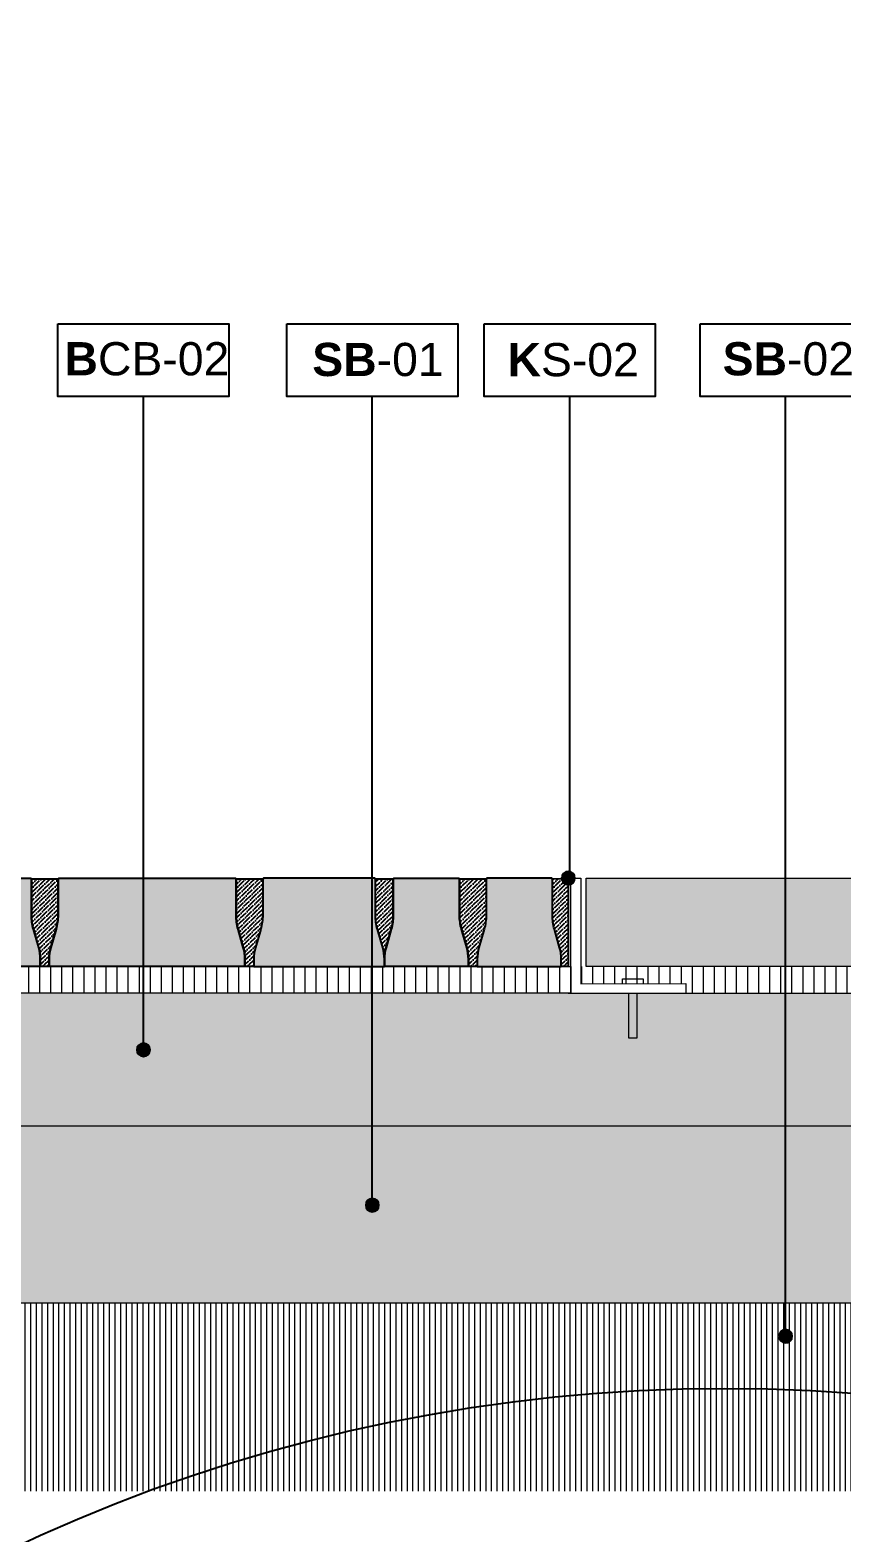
# Model space of a CAD drawing. Header units: metres. Extents: x -325 to 301, y -147 to 149.
# Drawn here: x 63.635 to 64.552, y 59.862 to 61.561 of the extents above; entities that cross this region are included whole.
import ezdxf

# ---------------------------------------------------------------- set-up
doc = ezdxf.new("R2010")
doc.units = ezdxf.units.M
doc.layers.add('-aux', color=50, linetype='Continuous', plot=False)
doc.layers.add('-AUX-TWQ', color=1, linetype='Continuous', plot=False)
for name, color, linetype, true_color in [('0-TX-1_25', 7, 'Continuous', 0x3f4f7f), ('3-TR-paviment fort', 7, 'Continuous', 0xd1d1d1), ('EIT_3 TR sorra', 7, 'Continuous', 0xd8ceb0)]:
    doc.layers.add(name, color=color, linetype=linetype, true_color=true_color)
for name, color, linetype, lineweight, true_color in [('03-TR-Paviment_05_Open Joint Precast Pavements', 7, 'Continuous', 5, 0xb3b3b3), ('3-TR sorra granitica', 7, 'Continuous', 0, 0xf2dac9), ('3-TR tot_u', 7, 'Continuous', 5, 0x787878)]:
    doc.layers.add(name, color=color, linetype=linetype, lineweight=lineweight, true_color=true_color)
for name, color, linetype, lineweight in [('1-CM', 7, 'Continuous', 0), ('2-metall', 5, 'Continuous', 0), ('3-TR Seleccionat', 44, 'Continuous', 0), ('3-TR Tot-u', 37, 'Continuous', 0)]:
    doc.layers.add(name, color=color, linetype=linetype, lineweight=lineweight)
for name, color, linetype in [('1-L- kodolé', 7, 'Continuous'), ('A-KEYPLAN_HATCH', 7, 'Continuous'), ('A_TEXT_2', 7, 'Continuous')]:
    doc.layers.add(name, color=color, linetype=linetype)
doc.styles.get("Standard").update_dxf_attribs({"font": 'arial.ttf'})
pattern_1 = [(0, (-68.51621671848689, -60.47184151619967), (0, 6.985), [5.08, -1.905]), (90, (-68.51621671848689, -60.47184151619967), (-6.985, 4.277078946022131e-16), [5.08, -1.905])]

# ---------------------------------------------------------------- blocks, each defined once
blk = doc.blocks.new('hatch keyplan 2')
at = {"layer": 'A-KEYPLAN_HATCH'}
blk.add_lwpolyline([(0, 0.005476596624248486), (0.012874798693294, 0.005476596623793739), (0.012874798693294, -2.273736754432321e-13), (0, 0)], close=True, dxfattribs=at)
blk = doc.blocks.new('hatch keyplan')
at = {"layer": 'A-KEYPLAN_HATCH'}
blk.add_blockref('hatch keyplan 2', (1.430579833341536, 0.8521467901477053), dxfattribs=at)
blk = doc.blocks.new('B-CB02')
at = {"layer": 'A-KEYPLAN_HATCH'}
blk.add_blockref('hatch keyplan', (-1.430579833341536, -0.8521467901477053), dxfattribs=at)
at = {"layer": 'A_TEXT_2', "insert": (-0.0007977308478888112, 0.004087061300781514), "char_height": 0.0025, "attachment_point": 1}
blk.add_mtext_dynamic_manual_height_columns('\\pi0.00129;{\\fArial|b1|i0|c0|p34;B}CB-02', width=0.01456192034901793, gutter_width=0.015, heights=[0], dxfattribs=at)
blk = doc.blocks.new('SB-02')
at = {"layer": 'A-KEYPLAN_HATCH'}
blk.add_blockref('hatch keyplan', (-1.430579833341138, -0.8521467901475916), dxfattribs=at)
at = {"layer": 'A_TEXT_2', "insert": (-0.0007977306930945227, 0.004083503112326525), "char_height": 0.0025, "attachment_point": 1}
blk.add_mtext_dynamic_manual_height_columns('\\pi0.00249;{\\fArial|b1|i0|c0|p34;SB}-02', width=0.01456192034901793, gutter_width=0.015, heights=[0], dxfattribs=at)
blk = doc.blocks.new('SB-01')
at = {"layer": 'A-KEYPLAN_HATCH'}
blk.add_blockref('hatch keyplan', (-1.430579833341536, -0.8521467901477053), dxfattribs=at)
at = {"layer": 'A_TEXT_2', "insert": (-0.0007977307988561444, 0.004032374434375541), "char_height": 0.0025, "attachment_point": 1}
blk.add_mtext_dynamic_manual_height_columns('\\pi0.00271;{\\fArial|b1|i0|c0|p34;SB}-01', width=0.01456192034901793, gutter_width=0.015, heights=[0], dxfattribs=at)
blk = doc.blocks.new('K06')
at = {"layer": 'A-KEYPLAN_HATCH'}
blk.add_blockref('hatch keyplan', (-1.430579833341536, -0.8521467901477054), dxfattribs=at)
at = {"layer": 'A_TEXT_2', "insert": (-0.0007977308945956718, 0.004020148496218123), "char_height": 0.0025, "attachment_point": 1}
blk.add_mtext_dynamic_manual_height_columns('\\pi0.00255;{\\fArial|b1|i0|c0|p34;K}S-02', width=0.01456192034901793, gutter_width=0.015, heights=[0], dxfattribs=at)
blk = doc.blocks.new('POINT')
at = {"layer": '0-TX-1_25'}
h = blk.add_hatch(dxfattribs=at)
h.set_pattern_fill('ANGLE', color=256)
h.set_pattern_definition([(0, (-83.74681484067048, -12.72584030761209), (0, 6.985), [5.08, -1.905]), (90, (-83.74681484067048, -12.72584030761209), (-6.985, 4.277078946022131e-16), [5.08, -1.905])])
edge = h.paths.add_edge_path()
edge.add_arc((0, 0), 0.0075, 0, 360)
h = blk.add_hatch(color=256, dxfattribs=at)
h.dxf.hatch_style = 1
edge = h.paths.add_edge_path()
edge.add_arc((0, 0), 0.0075, 0, 360)
blk.add_circle((0, 0), 0.0075, dxfattribs=at)
blk = doc.blocks.new('Metal Plate 120x120')
at = {"layer": '1-CM', "true_color": 0xffffff}
h = blk.add_hatch(dxfattribs=at)
h.set_pattern_fill('ANGLE')
h.set_pattern_definition(pattern_1)
h.paths.add_polyline_path([(0.05838021381715919, 0.0169593355744837), (0.05838021381715919, 0.01145293013823129), (0.08149912349314548, 0.01146462965919143), (0.08149634285045693, 0.0169593355744837)])
h = blk.add_hatch(dxfattribs=at)
h.set_pattern_fill('ANGLE')
h.set_pattern_definition(pattern_1)
h.paths.add_polyline_path([(0.07491226110965954, 0.0004286837822533585), (0.06491226266091132, 0.0004286834718101318), (0.06491226266091132, -0.0495409808813605), (0.07491226266091644, -0.0495409808813605)])
at = {"layer": '2-metall'}
h = blk.add_hatch(dxfattribs=at)
h.set_pattern_fill('ANGLE', color=256)
h.set_pattern_definition(pattern_1)
h.paths.add_polyline_path([(0.01099999902609738, 0.1299708245628963, 0.02118102056198311), (-9.284093493988621e-10, 0.1304370160848052), (0, 0.0004289535038140002), (0.1298245253218226, 0.0004890847334593218), (0.1298245247422329, 0.007334683842564971, 0.0080081134938878), (0.1295367632970539, 0.01148893951556573), (0.01100000133737922, 0.01142895297854807)])
at = {"layer": '1-CM'}
for points in [[(0.05838021381715919, 0.01145293013823334), (0.05838021381715919, 0.0169593355744837), (0.08149634285045693, 0.0169593355744837), (0.08149912349314548, 0.01146462965919426)], [(0.06491226266091132, 0.000459019118636661), (0.06491226266091132, -0.0495409808813605), (0.07491226266091644, -0.0495409808813605), (0.07491226110965954, 0.0004286837822533585)]]:
    blk.add_lwpolyline(points, dxfattribs=at)
at = {"layer": '2-metall'}
blk.add_lwpolyline([(0.01099999900907278, 0.1308440416347452), (0.01100000133737922, 0.01142895297854807), (0.1298245243905001, 0.01148908513951596), (0.1298245253218226, 0.0004890847334593218), (0, 0.0004289535038140002), (-9.313225746154785e-10, 0.1308440416347452)], close=True, dxfattribs=at)

msp = doc.modelspace()

# ---------------------------------------------------------------- hatches: boundary and pattern name
at = {"layer": '03-TR-Paviment_05_Open Joint Precast Pavements'}
h = msp.add_hatch(color=256, dxfattribs=at)
h.dxf.hatch_style = 1
edge = h.paths.add_edge_path()
edge.add_line((63.55149528033185, 60.50227025017213), (63.55149527893487, 60.51046602852713))
edge.add_arc((63.59991284220985, 60.51046602749673), 0.04841756327498815, 164.000979654268, 179.9999987806572, ccw=False)
edge.add_line((63.55337066504258, 60.5238109208278), (63.55931730589914, 60.54455065593194))
edge.add_arc((63.50438613367368, 60.56030089676432), 0.05714458651824171, 344.0009824426729, 360.0000015689542)
edge.add_line((63.56153072019193, 60.56030089832913), (63.56153072065759, 60.60142617259245))
edge.add_line((63.56153072065759, 60.60142617259245), (63.56232792579654, 60.60142617352378))
edge.add_line((63.56232792579654, 60.60142617352378), (63.56232792486522, 60.60227024933394))
edge.add_line((63.56232792486522, 60.60227024933394), (63.6356257197735, 60.6022702497996))
edge.add_line((63.6356257197735, 60.6022702497996), (63.6356257197735, 60.60142617166113))
edge.add_line((63.6356257197735, 60.60142617166113), (63.63642292584377, 60.60142617631774))
edge.add_line((63.63642292584377, 60.60142617631774), (63.63642292491245, 60.56030089879479))
edge.add_arc((63.69356751308747, 60.56030089699715), 0.05714458817501369, 179.9999981975992, 195.9990173238823)
edge.add_line((63.63863633920523, 60.54455065593194), (63.64458297913048, 60.52381091663685))
edge.add_arc((63.59804081332782, 60.51046602659238), 0.04841755144470793, 1.187433497307211e-06, 15.999020313821802, ccw=False)
edge.add_line((63.64645836477253, 60.51046602759581), (63.64645836384121, 60.50227024924081))
edge.add_line((63.64645836384121, 60.50227024924081), (63.55149528033185, 60.50227025017213))
h = msp.add_hatch(color=256, dxfattribs=at)
h.dxf.hatch_style = 1
edge = h.paths.add_edge_path()
edge.add_line((63.65645836548033, 60.50227024924081), (63.65645836454901, 60.51046602806147))
edge.add_arc((63.70487592262083, 60.51046602798936), 0.04841755807181869, 164.000980788274, 179.9999999146638, ccw=False)
edge.add_line((63.65833375019106, 60.52381091896515), (63.66428039058196, 60.5445506540693))
edge.add_arc((63.60934921219506, 60.56030089914655), 0.05714459361101479, 344.0009800541321, 359.9999991804148)
edge.add_line((63.66649380580607, 60.56030089832913), (63.66649380580607, 60.60142617259245))
edge.add_line((63.66649380580607, 60.60142617259245), (63.66729101094502, 60.60142617259245))
edge.add_line((63.66729101094502, 60.60142617259245), (63.66729101094502, 60.60227024840262))
edge.add_line((63.66729101094502, 60.60227024840262), (63.86686246025461, 60.60227024933394))
edge.add_line((63.86686246025461, 60.60227024933394), (63.86686246025461, 60.60142617212679))
edge.add_line((63.86686246025461, 60.60142617212679), (63.86765966585922, 60.60142617585208))
edge.add_line((63.86765966585922, 60.60142617585208), (63.86765966539356, 60.56030089926045))
edge.add_arc((63.9248042566493, 60.56030089534037), 0.05714459125574236, 179.999996069543, 195.9990151958259)
edge.add_line((63.86987307922068, 60.54455065546628), (63.87581971914592, 60.52381091617119))
edge.add_arc((63.82927755168649, 60.51046602589388), 0.0484175531014875, 9.119091828324599e-07, 15.999020038297317, ccw=False)
edge.add_line((63.87769510478797, 60.51046602666449), (63.87769510478797, 60.50227024830949))
edge.add_line((63.87769510478797, 60.50227024830949), (63.65645836548033, 60.50227024924081))
h = msp.add_hatch(color=256, dxfattribs=at)
h.dxf.hatch_style = 1
edge = h.paths.add_edge_path()
edge.add_line((64.03525714644316, 60.50227024644684), (64.03525714644316, 60.5104660252675))
edge.add_arc((63.98683959310884, 60.51046602284012), 0.04841755333431769, 2.87248897191714e-06, 15.99902199887704)
edge.add_line((64.03338176033544, 60.5238109147742), (64.02743512087586, 60.54455065080967))
edge.add_arc((64.08236629996127, 60.56030089091659), 0.05714459291252252, 179.9999958360964, 195.9990149623792, ccw=False)
edge.add_line((64.02522170704874, 60.5603008950695), (64.02522170798007, 60.60142616886716))
edge.add_line((64.02522170798007, 60.60142616886716), (64.02442450051281, 60.60142616933283))
edge.add_line((64.02442450051281, 60.60142616933283), (64.02442450097847, 60.60227024653997))
edge.add_line((64.02442450097847, 60.60227024653997), (63.89859862926501, 60.60227024840262))
edge.add_line((63.89859862926501, 60.60227024840262), (63.89859863066199, 60.60142616933283))
edge.add_line((63.89859863066199, 60.60142616933283), (63.89780142459172, 60.60142617398944))
edge.add_line((63.89780142459172, 60.60142617398944), (63.89780142459172, 60.56030089739781))
edge.add_arc((63.84065683571821, 60.5603009005705), 0.05714458887350569, 344.00097769263544, 359.9999968189188, ccw=False)
edge.add_line((63.89558800890195, 60.54455065453496), (63.88964136990803, 60.52381091617119))
edge.add_arc((63.93618354021537, 60.51046602211466), 0.0484175568807084, 164.0009765915925, 179.9999957179801)
edge.add_line((63.88776598333466, 60.51046602573317), (63.88776598380032, 60.5022702469125))
edge.add_line((63.88776598380032, 60.5022702469125), (64.03525714644316, 60.50227024644684))
h = msp.add_hatch(color=256, dxfattribs=at)
h.dxf.hatch_style = 1
edge = h.paths.add_edge_path()
edge.add_line((64.03525714644316, 60.50227024504986), (64.03525714644316, 60.5104660252675))
edge.add_arc((64.08367470617176, 60.51046602542822), 0.0484175597286054, 164.0009810638008, 180.0000001901881, ccw=False)
edge.add_line((64.03713253208521, 60.52381091663685), (64.04307917154479, 60.54455065080967))
edge.add_arc((63.98814799458183, 60.56030089399732), 0.05714459172140441, 344.0009814818482, 360.0000006081311)
edge.add_line((64.04529258630323, 60.56030089460384), (64.04529258723456, 60.60142616933283))
edge.add_line((64.04529258723456, 60.60142616933283), (64.04608979190785, 60.60142616933283))
edge.add_line((64.04608979190785, 60.60142616933283), (64.04608979237351, 60.60227024514299))
edge.add_line((64.04608979237351, 60.60227024514299), (64.11938758635047, 60.60227024607431))
edge.add_line((64.11938758635047, 60.60227024607431), (64.11938758635047, 60.60142616886716))
edge.add_line((64.11938758635047, 60.60142616886716), (64.12018479148942, 60.60142617166113))
edge.add_line((64.12018479148942, 60.60142617166113), (64.12018479195508, 60.56030089460384))
edge.add_arc((64.17732937704938, 60.56030089492864), 0.05714458509429221, 180.0000003256555, 195.9990194519371)
edge.add_line((64.12239820671353, 60.54455065267231), (64.12834484663877, 60.52381091337722))
edge.add_arc((64.08180267752256, 60.51046602286709), 0.04841755475826025, 6.3638481151429e-07, 15.999019762774992, ccw=False)
edge.add_line((64.13022023228082, 60.51046602340486), (64.1302202313495, 60.50227024504986))
edge.add_line((64.1302202313495, 60.50227024504986), (64.03525714644316, 60.50227024504986))
h = msp.add_hatch(color=256, dxfattribs=at)
h.dxf.hatch_style = 1
edge = h.paths.add_edge_path()
edge.add_line((64.23518331649798, 60.50227024504986), (64.23518331696364, 60.51046602666449))
edge.add_arc((64.18676576078143, 60.51046602801632), 0.04841755618221556, 359.9999984002807, 375.9990175266685)
edge.add_line((64.23330793178725, 60.52381091710251), (64.22736129093069, 60.54455065174099))
edge.add_arc((64.28229246600404, 60.56030089635259), 0.05714459029745565, 180.0000012864785, 195.9990204127616, ccw=False)
edge.add_line((64.22514787570658, 60.5603008950695), (64.22514787570658, 60.60142616933283))
edge.add_line((64.22514787570658, 60.60142616933283), (64.22435066963631, 60.60142617026415))
edge.add_line((64.22435066963631, 60.60142617026415), (64.22435067056763, 60.60227024700563))
edge.add_line((64.22435067056763, 60.60227024700563), (64.15105287519368, 60.60227024607431))
edge.add_line((64.15105287519368, 60.60227024607431), (64.15105287705633, 60.60142616793584))
edge.add_line((64.15105287705633, 60.60142616793584), (64.15025567145172, 60.60142617166113))
edge.add_line((64.15025567145172, 60.60142617166113), (64.15025567191738, 60.56030089460384))
edge.add_arc((64.0931110832767, 60.56030089611976), 0.05714458864068208, 344.0009793537936, 359.99999848007474, ccw=False)
edge.add_line((64.14804225669327, 60.54455065174099), (64.14209561630237, 60.52381091384288))
edge.add_arc((64.18863778777386, 60.51046602807025), 0.04841755571655446, 164.000986394491, 180.0000055208787)
edge.add_line((64.1402202320573, 60.51046602340486), (64.1402202320573, 60.50227024504986))
edge.add_line((64.1402202320573, 60.50227024504986), (64.23518331649798, 60.50227024504986))
at = {"layer": '3-TR Seleccionat'}
h = msp.add_hatch(dxfattribs=at)
h.set_pattern_fill('ANSI31', color=256, scale=0.002, angle=225, style=0)
h.set_pattern_definition([(270, (441140.6111021997, -650776.4941632827), (-0.00635, -1.734723475976807e-18), [])])
h.paths.add_polyline_path([(62.97775350951675, 60.12227042686265), (62.97775351137706, 59.90941711434738), (65.81314759709026, 59.90941711388172), (65.81314759718336, 60.12089607642373), (64.22171173494363, 60.12227046897776)])
at = {"layer": '3-TR sorra granitica'}
h = msp.add_hatch(dxfattribs=at)
h.set_pattern_fill('LINE', color=256, scale=0.09999999999999998, angle=54.35352778411538, style=0)
h.set_pattern_definition([(90.00000002286349, (86.83336470652081, 268.6579188164889), (-0.0125, -4.988090669677536e-12), [])])
h.paths.add_polyline_path([(64.24614617847462, 60.47227046970348), (64.24614617846538, 60.49127024721632), (64.24614617837423, 60.50207616975111), (62.97775351044807, 60.50227046577331), (62.97775351091373, 60.47227046458121)])
h.paths.add_polyline_path([(64.37597070395121, 60.47227047523425), (65.81314759760248, 60.47227042453434), (65.81314759667116, 60.50227042479511), (64.3161461796894, 60.50227024769919), (64.2461461782112, 60.50227024707456), (64.24614617872346, 60.47227019821513), (64.25714617999684, 60.48285515783758), (64.37597070304996, 60.48291528999854)])
at = {"layer": '3-TR Tot-u'}
h = msp.add_hatch(dxfattribs=at)
h.set_pattern_fill('EARTH', color=256, scale=0.005, angle=-80.8247561036608, style=0)
h.set_pattern_definition([(279.1752438963392, (-123.8014525341938, 19.83635813059375), (0.03640645211205976, -0.02628108149624554), [0.03175, -0.03175]), (279.1752438963392, (-123.7896986216422, 19.83825663758422), (0.03640645211205976, -0.02628108149624554), [0.03175, -0.03175]), (279.1752438963392, (-123.7779447090906, 19.84015514457468), (0.03640645211205976, -0.02628108149624554), [0.03175, -0.03175]), (9.175243896339197, (-123.7733939025766, 19.83687000938765), (0.02628108149624554, 0.03640645211205976), [0.03175, -0.03175]), (9.175243896339197, (-123.7714953955862, 19.82511609683609), (0.02628108149624554, 0.03640645211205976), [0.03175, -0.03175]), (9.175243896339197, (-123.7695968885957, 19.81336218428454), (0.02628108149624554, 0.03640645211205976), [0.03175, -0.03175])])
h.paths.add_polyline_path([(62.97775351628789, 60.12227042686265), (65.81314759713682, 60.12227046897776), (65.81314759713682, 60.32227052285698), (64.24314761896532, 60.32227046970349), (62.97775350951675, 60.32227042686265)])
at = {"layer": '3-TR tot_u'}
h = msp.add_hatch(dxfattribs=at)
h.set_pattern_fill('AR-CONC', color=256, scale=0.0002, angle=90.26641431039367)
h.set_pattern_definition([(140.2664143103937, (269983.5664988687, -738410.9302171635), (0.003018358551071247, 0.03645136258436954), [0.00381, -0.04191]), (85.26641431039367, (269983.5664988687, -738410.9302171635), (-0.03817818106754276, -0.007226282933233686), [0.003048, -0.033528116834]), (190.7178590103937, (269983.566750398, -738410.9271795597), (-0.03515982095845395, 0.02922507956224307), [0.00323800176, -0.03561804892000001]), (136.4506143103937, (269983.5563389786, -738410.9302644054), (0.00815628255818146, 0.05425431968784703), [0.005715, -0.062865]), (186.9019719203937, (269983.5570186633, -738410.9257432161), (-0.04970546584793135, 0.04725021761608914), [0.004857004628, -0.053427121632]), (81.45056548039366, (269983.5563389786, -738410.9302644054), (-0.04970546584550613, 0.04725021761879526), [0.004571993414, -0.050291946384]), (111.2664143103937, (269983.5588553302, -738410.9251726498), (0.02031182351307306, 0.03041765279537408), [0.00381, -0.04191]), (56.2664143103937, (269983.5588553302, -738410.9251726498), (-0.03689466829018208, 0.01218898497184377), [0.003048, -0.033528]), (161.7178593103937, (269983.5605479822, -738410.9226378454), (-0.01658284496692729, 0.04260663769872181), [0.003238001759999999, -0.03561798751999998]), (127.7664143103937, (269983.5664988687, -738410.9302171635), (-0.01691369723239765, 0.0005390813352213942), [0, -0.0331216, 0, -0.034036, 0, -0.033655]), (97.76641431039367, (269983.5664988687, -738410.9302171635), (-0.02009803784807661, 0.01327062430379522), [0, -0.0194056, 0, -0.0323596, 0, -0.012827]), (57.76641431039366, (269983.5665515434, -738410.941545441), (0.001019642850235293, 0.02712315336894964), [0, -0.0127, 0, -0.039624, 0, -0.052578]), (47.76641431039366, (269983.5665751644, -738410.9466253861), (-0.005222997154178432, 0.02960187044262312), [0, -0.01651, 0, -0.0263144, 0, -0.037338])])
h.paths.add_polyline_path([(65.81314759713682, 60.47227042453434), (65.81314759713682, 60.32227046970349), (62.97775350951675, 60.32227042686265), (62.97775350951675, 60.47227046458121)])
at = {"layer": '3-TR-paviment fort'}
msp.add_hatch(color=256, dxfattribs=at).paths.add_polyline_path([(64.86314759729048, 60.50227024766919), (64.26314759717407, 60.50227024737815), (64.26314759734869, 60.60227024712204), (64.86314759723227, 60.602270246831)])
at = {"layer": 'EIT_3 TR sorra'}
h = msp.add_hatch(dxfattribs=at)
h.set_pattern_fill('ANSI36', color=256, scale=0.001075000000000009, angle=-0.5853068080104545, style=0, double=1)
h.set_pattern_definition([(44.41469319198954, (34.0949131535393, -9.705381983828751), (0.001877787426372729, 0.006618133599094154), [0.00853281250000004, -0.00170656250000001, 0, -0.00170656250000001])])
edge = h.paths.add_edge_path()
edge.add_line((63.65645836132271, 60.50226732756169), (63.64645836384123, 60.50227044411815))
edge.add_line((63.64645836384123, 60.50227044411815), (63.64646091661923, 60.51046622311804))
edge.add_arc((63.59804336980209, 60.5104813056785), 0.04841754916632017, 359.9821517799263, 375.9811709060378)
edge.add_line((63.64458968850193, 60.5238116951239), (63.63864951245049, 60.54455328648644))
edge.add_arc((63.69358558743017, 60.56028641169578), 0.05714458472178788, 179.9821473494307, 195.9811664756482, ccw=False)
edge.add_line((63.63644100548238, 60.56030421723565), (63.63645382214302, 60.60143297800897))
edge.add_line((63.63645382214302, 60.60143297800897), (63.66652469803544, 60.60142360679198))
edge.add_line((63.66652469803544, 60.60142360679198), (63.6665118804536, 60.56029484628873))
edge.add_arc((63.60936729222149, 60.56031264878867), 0.0571445910051647, 343.98313127305954, 359.982150399373, ccw=False)
edge.add_line((63.66429355892209, 60.5445452930344), (63.6583404575423, 60.52380740955555))
edge.add_arc((63.70487846293684, 60.51044802052294), 0.04841755075824079, 163.9831296616897, 179.9821487879024)
edge.add_line((63.65646091452857, 60.5104631056123), (63.65645836132271, 60.50226732756169))
edge.add_line((63.65645836132271, 60.50226732756169), (63.64645836384123, 60.50227044411815))
h = msp.add_hatch(dxfattribs=at)
h.set_pattern_fill('ANSI36', color=256, scale=0.001075000000000009, angle=-0.5853068080104545, style=0, double=1)
h.set_pattern_definition([(44.41469319198954, (34.32614989448604, -9.705381991317061), (0.001877787426372729, 0.006618133599094154), [0.00853281250000004, -0.00170656250000001, 0, -0.00170656250000001])])
edge = h.paths.add_edge_path()
edge.add_line((63.88769510226946, 60.50226732007338), (63.87769510478797, 60.50227043662984))
edge.add_line((63.87769510478797, 60.50227043662984), (63.87769765756597, 60.51046621562973))
edge.add_arc((63.82928011074884, 60.51048129819019), 0.04841754916632017, 359.9821517799263, 375.9811709060378)
edge.add_line((63.87582642944868, 60.52381168763559), (63.86988625339724, 60.54455327899813))
edge.add_arc((63.92482232837692, 60.56028640420747), 0.05714458472178788, 179.9821473494307, 195.9811664756482, ccw=False)
edge.add_line((63.86767774642912, 60.56030420974734), (63.86769056308977, 60.60143297052065))
edge.add_line((63.86769056308977, 60.60143297052065), (63.89776143898219, 60.60142359930366))
edge.add_line((63.89776143898219, 60.60142359930366), (63.89774862140035, 60.56029483880042))
edge.add_arc((63.84060403316823, 60.56031264130036), 0.0571445910051647, 343.98313127305954, 359.982150399373, ccw=False)
edge.add_line((63.89553029986884, 60.54454528554609), (63.88957719848905, 60.52380740206724))
edge.add_arc((63.93611520388359, 60.51044801303463), 0.04841755075824079, 163.9831296616897, 179.9821487879024)
edge.add_line((63.88769765547532, 60.51046309812399), (63.88769510226946, 60.50226732007338))
edge.add_line((63.88769510226946, 60.50226732007338), (63.87769510478797, 60.50227043662984))
h = msp.add_hatch(dxfattribs=at)
h.set_pattern_fill('ANSI36', color=256, scale=0.001075000000000009, angle=-0.5853068080104545, style=0, double=1)
h.set_pattern_definition([(44.41469319198954, (34.57867501800458, -9.705411769823783), (0.001877787426372729, 0.006618133599094154), [0.00853281250000004, -0.00170656250000001, 0, -0.00170656250000001])])
edge = h.paths.add_edge_path()
edge.add_line((64.03525714644316, 60.50227024504986), (64.0352597001143, 60.51046602308176))
edge.add_arc((63.98684214895734, 60.51048110983204), 0.04841755350744981, 359.9821468234425, 375.9811659495505)
edge.add_line((64.0333884729837, 60.52381149644606), (64.02744829642957, 60.54455308689674))
edge.add_arc((64.08238438206436, 60.56028621485038), 0.05714459572067044, 179.9821470533074, 195.981166179526, ccw=False)
edge.add_line((64.02523978911778, 60.56030402068902), (64.0252526046632, 60.60143278849773))
edge.add_line((64.0252526046632, 60.60143278849773), (64.0453234811288, 60.60142653181826))
edge.add_line((64.0453234811288, 60.60142653181826), (64.04531066699796, 60.56029776441869))
edge.add_arc((63.98816607676896, 60.56031557008212), 0.0571445930030311, 343.98312810182375, 359.98214722813475, ccw=False)
edge.add_line((64.04309234451718, 60.54454821073651), (64.03713924449582, 60.52381032627098))
edge.add_arc((64.0836772412116, 60.51045092691261), 0.04841754526547819, 163.9831150831227, 179.9821342093363)
edge.add_line((64.03525969829994, 60.51046602431981), (64.03525714547517, 60.5022702441567))
h = msp.add_hatch(dxfattribs=at)
h.set_pattern_fill('ANSI36', color=256, scale=0.001075000000000009, angle=-0.5853068080104545, style=0, double=1)
h.set_pattern_definition([(44.41469319198954, (34.57867502104757, -9.70538218289704), (0.001877787426372729, 0.006618133599094154), [0.00853281250000004, -0.00170656250000001, 0, -0.00170656250000001])])
edge = h.paths.add_edge_path()
edge.add_line((64.14022022883098, 60.5022671284934), (64.1302202313495, 60.50227024504986))
edge.add_line((64.1302202313495, 60.50227024504986), (64.1302227841275, 60.51046602404975))
edge.add_arc((64.08180523731036, 60.51048110661021), 0.04841754916632017, 359.9821517799263, 375.9811709060378)
edge.add_line((64.1283515560102, 60.52381149605561), (64.12241137995876, 60.54455308741815))
edge.add_arc((64.17734745493844, 60.56028621262749), 0.05714458472178788, 179.9821473494307, 195.9811664756482, ccw=False)
edge.add_line((64.12020287299065, 60.56030401816736), (64.12021568965129, 60.60143277894068))
edge.add_line((64.12021568965129, 60.60143277894068), (64.15028656554371, 60.60142340772369))
edge.add_line((64.15028656554371, 60.60142340772369), (64.15027374796188, 60.56029464722045))
edge.add_arc((64.09312915972976, 60.56031244972038), 0.0571445910051647, 343.98313127305954, 359.982150399373, ccw=False)
edge.add_line((64.14805542643036, 60.54454509396611), (64.14210232505057, 60.52380721048726))
edge.add_arc((64.18864033044511, 60.51044782145465), 0.04841755075824079, 163.9831296616897, 179.9821487879024)
edge.add_line((64.14022278203684, 60.51046290654401), (64.14022022883098, 60.5022671284934))
edge.add_line((64.14022022883098, 60.5022671284934), (64.1302202313495, 60.50227024504986))
h = msp.add_hatch(dxfattribs=at)
h.set_pattern_fill('ANSI36', color=256, scale=0.001075000000000009, angle=-0.5853068080104545, style=0, double=1)
h.set_pattern_definition([(44.41469319198954, (34.68363810619605, -9.70538218289704), (0.001877787426372729, 0.006618133599094154), [0.00853281250000004, -0.00170656250000001, 0, -0.00170656250000001])])
edge = h.paths.add_edge_path()
edge.add_line((64.24314761509282, 60.5022671284302), (64.23518331649798, 60.50227024504986))
edge.add_line((64.23518331649798, 60.50227024504986), (64.23518586927598, 60.51046602404975))
edge.add_arc((64.18676832245885, 60.51048110661021), 0.04841754916632017, 359.9821517799263, 375.9811709060378)
edge.add_line((64.23331464115869, 60.52381149605561), (64.22737446510725, 60.54455308741815))
edge.add_arc((64.28231054008693, 60.56028621262749), 0.05714458472178788, 179.9821473494307, 195.9811664756482, ccw=False)
edge.add_line((64.22516595813913, 60.56030401816736), (64.22517877479977, 60.60143277894068))
edge.add_line((64.22517877479977, 60.60143277894068), (64.24314759716476, 60.60227024642354))
edge.add_line((64.24314759716476, 60.60227024642354), (64.24314759716476, 60.56029464722045))
edge.add_line((64.24314759716476, 60.56029464722045), (64.24314759716476, 60.54454509396611))
edge.add_line((64.24314759716476, 60.54454509396611), (64.24314759716476, 60.52380721048726))
edge.add_line((64.24314759716476, 60.52380721048726), (64.24314759716476, 60.51046290654401))
edge.add_line((64.24314759716476, 60.51046290654401), (64.24314761509282, 60.5022671284302))
edge.add_line((64.24314761509282, 60.5022671284302), (64.23518331649798, 60.50227024504986))

# ---------------------------------------------------------------- linework, layer by layer
at = {"layer": '-aux'}
for points in [[(63.65645836132271, 60.50226732756169), (63.64645836384123, 60.50227044411815), (63.64646091661923, 60.51046622311804, 0.06992251114754273), (63.64458968850193, 60.5238116951239), (63.63864951245049, 60.54455328648644, -0.06992251114800961), (63.63644100548238, 60.56030421723565), (63.63645382214302, 60.60143297800897), (63.66652469803544, 60.60142360679198), (63.6665118804536, 60.56029484628873, -0.0699225111484148), (63.66429355892209, 60.5445452930344), (63.6583404575423, 60.52380740955555, 0.06992251114798485), (63.65646091452857, 60.5104631056123), (63.65645836132271, 60.50226732756169), (63.64645836384123, 60.50227044411815)], [(63.88769510226946, 60.50226732007338), (63.87769510478797, 60.50227043662984), (63.87769765756597, 60.51046621562973, 0.06992251114754273), (63.87582642944868, 60.52381168763559), (63.86988625339724, 60.54455327899813, -0.06992251114800961), (63.86767774642912, 60.56030420974734), (63.86769056308977, 60.60143297052065), (63.89776143898219, 60.60142359930366), (63.89774862140035, 60.56029483880042, -0.0699225111484148), (63.89553029986884, 60.54454528554609), (63.88957719848905, 60.52380740206724, 0.06992251114798485), (63.88769765547532, 60.51046309812399), (63.88769510226946, 60.50226732007338), (63.87769510478797, 60.50227043662984)], [(64.03525714547517, 60.5022702441567), (64.03525714644316, 60.50227024504986), (64.0352597001143, 60.51046602308176, 0.06992251114754273), (64.0333884729837, 60.52381149644606), (64.02744829642957, 60.54455308689674, -0.06992251114800961), (64.02523978911778, 60.56030402068902), (64.0252526046632, 60.60143278849773), (64.0453234811288, 60.60142653181826), (64.04531066699796, 60.56029776441869, -0.0699225111484148), (64.04309234451718, 60.54454821073651), (64.03713924449582, 60.52381032627098, 0.06992251114798485), (64.03525969829994, 60.51046602431981), (64.03525714547517, 60.5022702441567), (64.03525714644316, 60.50227024504986)], [(64.14022022883098, 60.5022671284934), (64.1302202313495, 60.50227024504986), (64.1302227841275, 60.51046602404975, 0.06992251114754273), (64.1283515560102, 60.52381149605561), (64.12241137995876, 60.54455308741815, -0.06992251114800961), (64.12020287299065, 60.56030401816736), (64.12021568965129, 60.60143277894068), (64.15028656554371, 60.60142340772369), (64.15027374796188, 60.56029464722045, -0.0699225111484148), (64.14805542643036, 60.54454509396611), (64.14210232505057, 60.52380721048726, 0.06992251114798485), (64.14022278203684, 60.51046290654401), (64.14022022883098, 60.5022671284934), (64.1302202313495, 60.50227024504986)], [(64.24314761509282, 60.5022671284302), (64.23518331649798, 60.50227024504986), (64.23518586927598, 60.51046602404975, 0.06992251114754273), (64.23331464115869, 60.52381149605561), (64.22737446510725, 60.54455308741815, -0.06992251114800961), (64.22516595813913, 60.56030401816736), (64.22517877479977, 60.60143277894068), (64.24314759716476, 60.60227024642354), (64.24314759716476, 60.56029464722045), (64.24314759716476, 60.54454509396611), (64.24314759716476, 60.52380721048726), (64.24314759716476, 60.51046290654401), (64.24314761509282, 60.5022671284302), (64.23518331649798, 60.50227024504986)]]:
    msp.add_lwpolyline(points, format="xyb", dxfattribs=at)
at = {"layer": '-AUX-TWQ'}
for centre, radius in [((64.41996893360249, 60.60758999764829), 1.879437642600315), ((64.41996893360249, 60.60758999764829), 1.668892107557383), ((64.41996893360249, 58.14613684298013), 1.879437642600315)]:
    msp.add_circle(centre, radius, dxfattribs=at)
at = {"layer": '0-TX-1_25'}
for points in [[(63.76293893091459, 60.40819165019929), (63.76293893091459, 61.14653293287228)], [(64.0216533645482, 60.23264502349195), (64.0216533645482, 61.14653293287228)], [(64.24467839483998, 60.60227024642354), (64.24467839483998, 61.14653293287229)], [(64.48870478295211, 60.08447668461446), (64.48870478295211, 61.14653293287228)]]:
    msp.add_lwpolyline(points, dxfattribs=at)
at = {"layer": '1-CM'}
for p, q in [((64.24314761695537, 60.47227046970349), (62.97775351091373, 60.47227042686265)), ((64.24314761602405, 60.47227019756325), (65.81314759713682, 60.47227024630247))]:
    msp.add_line(p, q, dxfattribs=at)
for points in [[(64.86314759729048, 60.50227024766919), (64.26314759717407, 60.50227024737815), (64.26314759734869, 60.60227024712204), (64.86314759723227, 60.602270246831)], [(64.24614617896478, 60.47227042482937), (62.97775351091373, 60.47227046458121), (62.97775351044807, 60.50227046577331), (64.24614617803346, 60.50227042509014)]]:
    msp.add_lwpolyline(points, close=True, dxfattribs=at)
for points in [[(62.97775350951675, 60.32227042686265), (65.81314759713682, 60.32227052285698)], [(62.97775351628789, 60.12227042686265), (65.81314759713682, 60.12227052285698)]]:
    msp.add_lwpolyline(points, dxfattribs=at)
at = {"layer": '1-L- kodolé'}
for points in [[(63.55149528033185, 60.50227025017213), (63.55149527893487, 60.51046602852713, -0.06992251114875708), (63.55337066504258, 60.5238109208278), (63.55931730589914, 60.54455065593194, 0.0699225111482901), (63.56153072019193, 60.56030089832913), (63.56153072065759, 60.60142617259245), (63.56232792579654, 60.60142617352378), (63.56232792486522, 60.60227024933394), (63.6356257197735, 60.6022702497996), (63.6356257197735, 60.60142617166113), (63.63642292584377, 60.60142617631774), (63.63642292491245, 60.56030089879479, 0.0699225111482901), (63.63863633920523, 60.54455065593194), (63.64458297913048, 60.52381091663685, -0.06992251114875708), (63.64645836477253, 60.51046602759581), (63.64645836384121, 60.50227024924081)], [(63.65645836548033, 60.50227024924081), (63.65645836454901, 60.51046602806147, -0.06992251114875708), (63.65833375019106, 60.52381091896515), (63.66428039058196, 60.5445506540693, 0.0699225111482901), (63.66649380580607, 60.56030089832913), (63.66649380580607, 60.60142617259245), (63.66729101094502, 60.60142617259245), (63.66729101094502, 60.60227024840262), (63.86686246025461, 60.60227024933394), (63.86686246025461, 60.60142617212679), (63.86765966585922, 60.60142617585208), (63.86765966539356, 60.56030089926045, 0.0699225111482901), (63.86987307922068, 60.54455065546628), (63.87581971914592, 60.52381091617119, -0.06992251114875708), (63.87769510478797, 60.51046602666449), (63.87769510478797, 60.50227024830949)], [(64.03525714644316, 60.50227024644684), (64.03525714644316, 60.5104660252675, 0.06992251114875708), (64.03338176033544, 60.5238109147742), (64.02743512087586, 60.54455065080967, -0.0699225111482901), (64.02522170704874, 60.5603008950695), (64.02522170798007, 60.60142616886716), (64.02442450051281, 60.60142616933283), (64.02442450097847, 60.60227024653997), (63.89859862926501, 60.60227024840262), (63.89859863066199, 60.60142616933283), (63.89780142459172, 60.60142617398944), (63.89780142459172, 60.56030089739781, -0.0699225111482901), (63.89558800890195, 60.54455065453496), (63.88964136990803, 60.52381091617119, 0.06992251114875708), (63.88776598333466, 60.51046602573317), (63.88776598380032, 60.5022702469125)], [(64.03525714644316, 60.50227024504986), (64.03525714644316, 60.5104660252675, -0.06992251114875708), (64.03713253208521, 60.52381091663685), (64.04307917154479, 60.54455065080967, 0.0699225111482901), (64.04529258630323, 60.56030089460384), (64.04529258723456, 60.60142616933283), (64.04608979190785, 60.60142616933283), (64.04608979237351, 60.60227024514299), (64.11938758635047, 60.60227024607431), (64.11938758635047, 60.60142616886716), (64.12018479148942, 60.60142617166113), (64.12018479195508, 60.56030089460384, 0.0699225111482901), (64.12239820671353, 60.54455065267231), (64.12834484663877, 60.52381091337722, -0.06992251114875708), (64.13022023228082, 60.51046602340486), (64.1302202313495, 60.50227024504986)], [(64.23518331649798, 60.50227024504986), (64.23518331696364, 60.51046602666449, 0.06992251114875708), (64.23330793178725, 60.52381091710251), (64.22736129093069, 60.54455065174099, -0.0699225111482901), (64.22514787570658, 60.5603008950695), (64.22514787570658, 60.60142616933283), (64.22435066963631, 60.60142617026415), (64.22435067056763, 60.60227024700563), (64.15105287519368, 60.60227024607431), (64.15105287705633, 60.60142616793584), (64.15025567145172, 60.60142617166113), (64.15025567191738, 60.56030089460384, -0.0699225111482901), (64.14804225669327, 60.54455065174099), (64.14209561630237, 60.52381091384288, 0.06992251114875708), (64.1402202320573, 60.51046602340486), (64.1402202320573, 60.50227024504986)]]:
    msp.add_lwpolyline(points, format="xyb", close=True, dxfattribs=at)

# ---------------------------------------------------------------- block references
at = {"color": 244, "true_color": 0x991b1e, "xscale": 14.99999999999007, "yscale": 14.99999999999007, "zscale": 14.99999999999007}
msp.add_blockref('K06', (64.14811740464035, 61.146532932874), dxfattribs=at)
at = {"layer": '0-TX-1_25', "xscale": 15, "yscale": 15, "zscale": 15}
for name, p in [('B-CB02', (63.66637794071489, 61.14653293287399)), ('SB-01', (63.92509237434849, 61.14653293287399)), ('SB-02', (64.39214379274644, 61.14653293287228))]:
    msp.add_blockref(name, p, dxfattribs=at)
at = {"layer": '0-TX-1_25', "xscale": -1}
for p in [(64.24314759716476, 60.60227024642354), (63.76293893091459, 60.40819165019929), (64.0216533645482, 60.23264502349195), (64.48870478295211, 60.08447668461446)]:
    msp.add_blockref('POINT', p, dxfattribs=at)
at = {"layer": '1-CM'}
msp.add_blockref('Metal Plate 120x120', (64.24614617865946, 60.47142620485903), dxfattribs=at)

doc.saveas('drawing.dxf')
